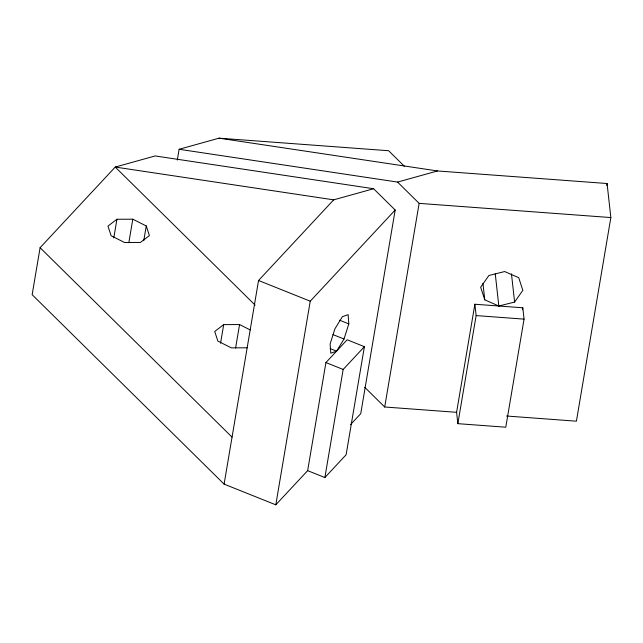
<?xml version="1.0" encoding="UTF-8"?>
<svg xmlns="http://www.w3.org/2000/svg" width="643" height="643" viewBox="0 0 643 643"><rect width="100%" height="100%" fill="white"/><g stroke="black" fill="none" stroke-linecap="round" stroke-linejoin="round"><path stroke-width="0.96" d="M350.572 424.573L360.739 413.658L395.18 210.028L373.607 188.737L155.164 155.944L115.234 167.059L40.099 247.7L32.15 294.687L224.102 484.123L275.799 504.827L307.651 470.644L325.929 362.556L347.164 339.769L364.396 346.673L346.119 454.754L324.884 477.54L307.651 470.644M113.795 237.862L116.938 219.255L132.804 219.199L146.258 225.958L149.409 235.587L140.431 242.435L124.565 242.499L111.118 235.74L107.96 226.111L116.938 219.255M128.833 242.692L132.804 219.199M143.767 240.643L146.258 225.958M177.307 160.051L179.124 149.28L219.054 138.173L388.629 150.727L404.326 166.215M220.557 343.217L223.7 324.619L239.566 324.554L250.328 329.972M235.595 348.056L239.566 324.554M224.102 484.123L258.542 280.493L333.677 199.844L373.607 188.737M275.799 504.827L310.239 301.197L395.18 210.028M324.884 477.54L343.161 369.46L364.396 346.673M456.594 412.316L474.872 304.235L522.799 307.78L524.061 319.129L505.776 427.209L457.848 423.665L456.594 412.316L384.699 406.995L419.14 203.365L397.567 182.073L179.124 149.28M457.848 423.665L476.133 315.584L474.872 304.235M522.47 309.749L522.799 307.78M606.735 185.489L607.072 183.512L437.497 170.958L219.054 138.173M607.072 183.512L610.85 217.559L576.409 421.189L506.515 416.013M344.013 339.022L348.811 323.903L348.128 314.66L342.381 316.702L334.915 328.838L330.116 343.965L330.799 353.208L336.546 351.166L344.013 339.022L332.929 334.585M514.601 302.065L522.839 290.339L518.724 277.696L504.667 271.547L488.897 275.493L480.659 287.22L484.774 299.855L498.831 306.012L514.601 302.065L511.466 273.862M223.7 324.619L214.722 331.475L217.873 341.095L231.327 347.863L247.193 347.799M397.567 182.073L437.497 170.958M419.14 203.365L610.85 217.559M476.133 315.584L524.061 319.129M333.677 199.844L115.234 167.059L255.094 305.079M258.542 280.493L310.239 301.197M339.576 320.206L348.811 323.903M330.084 348.578L336.546 351.166M325.929 362.556L343.161 369.46M364.702 387.263L384.699 406.995M40.099 247.7L232.051 437.127M495.271 273.918L498.831 306.012M482.941 283.322L484.774 299.855"/></g></svg>
